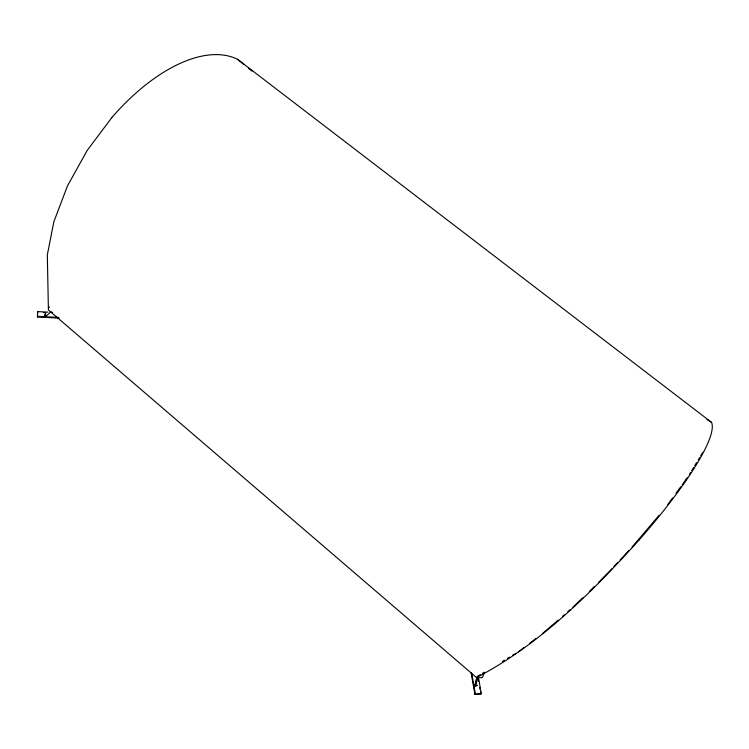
<?xml version="1.0" encoding="UTF-8"?>
<svg xmlns="http://www.w3.org/2000/svg" width="749" height="749" viewBox="0 0 749 749"><rect width="100%" height="100%" fill="white"/><g stroke="black" fill="none" stroke-linecap="round" stroke-linejoin="round"><path stroke-width="1.12" d="M475.727 685.934L474.838 685.607L475.727 685.934L478.096 676.225M59.218 318.11L37.45 317.024L37.487 316.34L58.122 317.37M37.693 312.296L37.722 311.612L48.011 312.136M37.45 317.024L37.722 311.612M474.838 685.607L476.935 676.974M476.944 678.313L475.287 684.792A1.133 0.73 18.8 0 0 476.458 685.719A1.133 0.73 18.8 0 0 477.478 685.101M689.37 474.492L690.569 472.525M691.758 470.55L693.555 467.591M694.754 465.616L696.542 462.657M698.34 459.689L699.529 457.723M700.727 455.748L702.525 452.78M667.808 504.48L672.574 497.954M675.982 493.301L680.757 486.775M682.124 484.912L687.573 477.459M111.826 117.593L87.23 150.371L67.429 186.005L53.862 221.732L47.327 254.875L48.404 309.946L476.533 677.583C540.066 644.29 591.289 592.852 638.925 540.179M685.475 480.146L686.627 478.761M659.101 515.284L632.053 547.051M612.251 568.5L598.488 582.46M613.834 566.778L617.794 562.49M620.172 559.915L628.888 550.487M582.928 597.702L572.948 607.205M589.472 591.289L594.388 586.476M471.112 672.714L474.922 694.379L481.326 693.668L478.677 678.866M474.922 694.379L481.326 693.668M558.174 620.144L542.379 633.654M562.518 616.343L564.259 614.817M567.733 611.774L570.335 609.489M50.998 311.874L46.7 315.591A1.039 0.73 44.3 0 1 45.286 314.88A1.039 0.73 44.3 0 1 45.895 313.878M518.505 651.752L524.019 647.576M529.524 643.4L535.956 638.523M49.125 306.931L49.303 307.68M477.394 676.394L480.399 674.596M482.412 673.388L484.416 672.19L482.45 677.573L476.476 677.845M502.467 661.367L504.47 660.169M507.476 658.362L509.479 657.163M512.494 655.356L515.499 653.559M50.305 312.258L52.589 312.37M43.405 312.595L45.689 312.707M707.028 419.496L711.55 422.38A169.92 31.346 -46.6 0 1 638.953 540.179M111.807 117.556A154.472 79.216 -56 0 1 237.573 59.33L711.55 422.38M237.592 59.302L243.902 64.47M248.406 68.159L252.02 71.108M478.246 679.287L478.658 681.562M479.669 687.254L480.081 689.529M480.484 691.804L480.886 694.08M471.739 673.426L475.353 693.958M44.603 315.16L45.324 315.647L44.603 315.16"/></g></svg>
